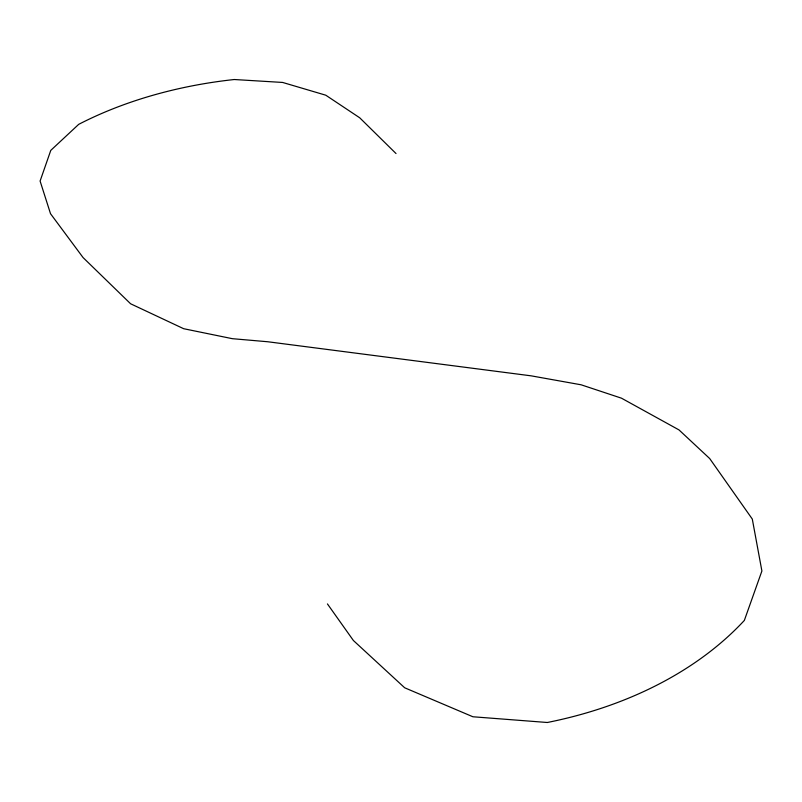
<?xml version="1.0" encoding="UTF-8"?>
<svg xmlns="http://www.w3.org/2000/svg" width="802" height="802" viewBox="0 0 802 802"><rect width="100%" height="100%" fill="white"/><g stroke="black" fill="none" stroke-linecap="round" stroke-linejoin="round"><path stroke-width="1.2" d="M396.018 153.543L359.717 117.794L325.772 95.197L282.625 82.446L234.284 79.518A340.118 218.886 0.3 0 0 78.696 124.35L50.777 150.385L40.1 181.041L50.516 213.703L83.077 257.572L130.596 303.768L183.668 328.71L232.369 338.685L267.758 341.752L531.135 375.837L581.139 384.8L621.48 398.183L678.993 429.912L709.68 458.533L752.296 519.054L761.9 570.994L744.346 620.427A378.734 271.146 5.2 0 1 547.305 722.492L472.909 716.767L404.679 687.785L353.401 640.517L327.437 603.926"/></g></svg>
